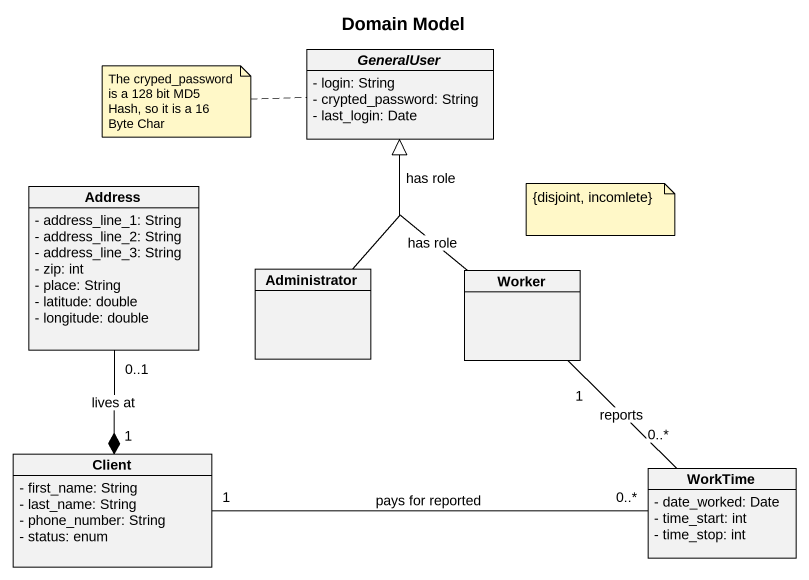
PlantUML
@startuml
title Domain Model
hide circle
hide empty members
skinparam classAttributeIconSize 0
abstract class GeneralUser {
  - login: String
  - crypted_password: String
  - last_login: Date
}
class Address {
  - address_line_1: String
  - address_line_2: String
  - address_line_3: String
  - zip: int
  - place: String
  - latitude: double
  - longitude: double
}
class Administrator
class Worker
class Client {
  - first_name: String
  - last_name: String
  - phone_number: String
  - status: enum
}
class WorkTime {
  - date_worked: Date
  - time_start: int
  - time_stop: int
}
Address "0..1" --* "1" Client : lives at
Administrator -up-|> GeneralUser : has role
Worker -up-|> GeneralUser : has role
WorkTime "0..*" -up- "1" Worker : reports
WorkTime "0..*" -left- "1" Client : pays for reported
note left of GeneralUser : The cryped_password is a 128 bit MD5 Hash, so it is a 16 Byte Char
note as N2
  {disjoint, incomlete}
end note
@enduml
